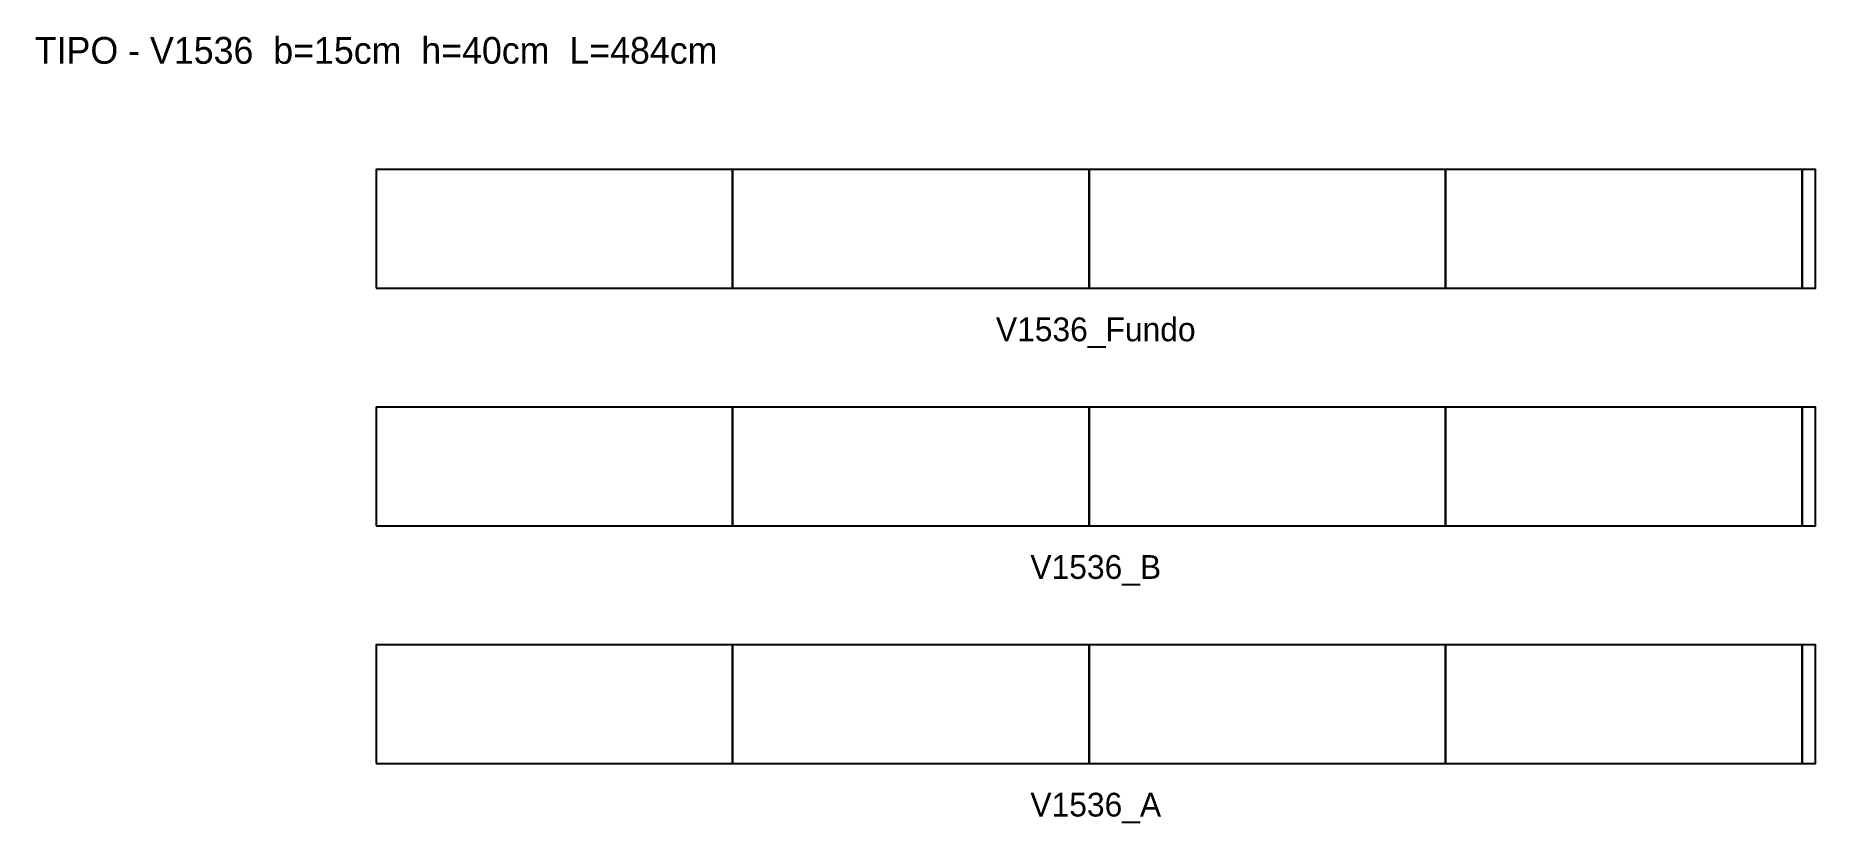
# Model space of a CAD drawing. Header units: metres. Extents: x -115 to 484, y -20 to 245.
import ezdxf

# ---------------------------------------------------------------- set-up
doc = ezdxf.new("R2010")
doc.units = ezdxf.units.M
for name, color, linetype in [('NOMENCLATURA', 2, 'Continuous'), ('Paineis', 7, 'Continuous'), ('Texto Secao', 2, 'Continuous')]:
    doc.layers.add(name, color=color, linetype=linetype)

msp = doc.modelspace()

# ---------------------------------------------------------------- linework, layer by layer
at = {"layer": 'Paineis'}
for points in [[(0, 160), (120, 160), (120, 200), (0, 200)], [(120, 160), (240, 160), (240, 200), (120, 200)], [(240, 160), (360, 160), (360, 200), (240, 200)], [(360, 160), (480, 160), (480, 200), (360, 200)], [(480, 160), (484.5, 160), (484.5, 200), (480, 200)], [(0, 80), (120, 80), (120, 120), (0, 120)], [(120, 80), (240, 80), (240, 120), (120, 120)], [(240, 80), (360, 80), (360, 120), (240, 120)], [(360, 80), (480, 80), (480, 120), (360, 120)], [(480, 80), (484.5, 80), (484.5, 120), (480, 120)], [(0, 0), (120, 0), (120, 40), (0, 40)], [(120, 0), (240, 0), (240, 40), (120, 40)], [(240, 0), (360, 0), (360, 40), (240, 40)], [(360, 0), (480, 0), (480, 40), (360, 40)], [(480, 0), (484.5, 0), (484.5, 40), (480, 40)]]:
    msp.add_lwpolyline(points, close=True, dxfattribs=at)

# ---------------------------------------------------------------- texts
at = {"layer": 'NOMENCLATURA', "insert": (0, 240), "char_height": 9, "width": 504.5, "attachment_point": 5}
msp.add_mtext('TIPO - V1536  b=15cm  h=40cm  L=484cm', dxfattribs=at)
at = {"layer": 'Texto Secao', "char_height": 8, "width": 504.5, "attachment_point": 5}
for s, insert in [('V1536_Fundo', (242.25, 145)), ('V1536_B', (242.25, 65)), ('V1536_A', (242.25, -15))]:
    msp.add_mtext(s, dxfattribs=dict(at, insert=insert))

doc.saveas('drawing.dxf')
